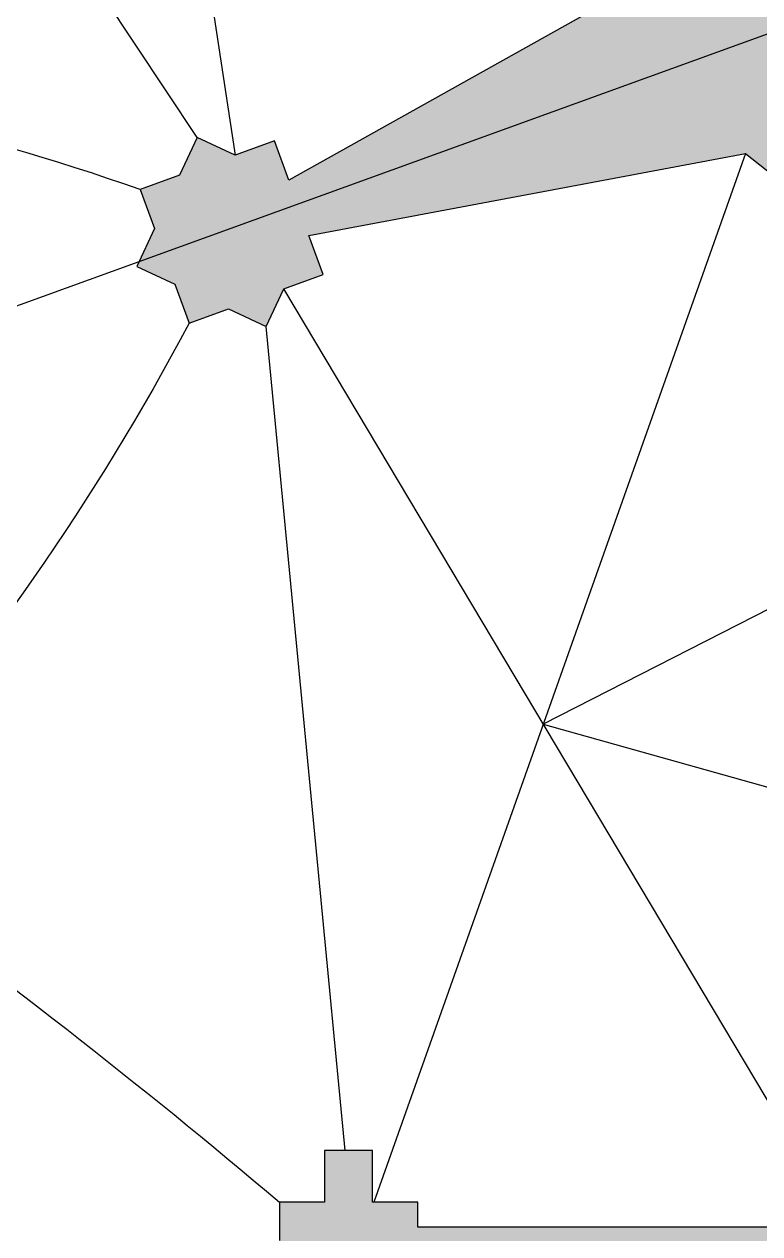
# Model space of a CAD drawing. Extents: x 309 to 370, y -277 to -28.
# Drawn here: x 352.29 to 357.47, y -258.07 to -249.56 of the extents above; entities that cross this region are included whole.
import ezdxf

# ---------------------------------------------------------------- set-up
doc = ezdxf.new("R2010")
doc.units = 0
for name, color, linetype in [('BASE_PLAN', 7, 'CONTINUOUS'), ('LINE_OF_SYMMETRY', 7, 'CONTINUOUS'), ('POCHE', 7, 'CONTINUOUS'), ('VAULT_LINES', 7, 'CONTINUOUS')]:
    doc.layers.add(name, color=color, linetype=linetype)

# ---------------------------------------------------------------- blocks, each defined once
blk = doc.blocks.new('*U58')
at = {"layer": 'POCHE', "linetype": 'CONTINUOUS', "extrusion": (0, 0, -1)}
for points in [[(-359.0383, -250.0478), (-359.0383, -248.1586), (-358.4259, -250.2699)], [(-358.4259, -250.2699), (-359.0383, -248.1586), (-358.4259, -248.3806)], [(-359.0383, -250.0478), (-359.343, -248.9927), (-359.0383, -248.1586)], [(-357.468, -250.5495), (-357.468, -248.2671), (-357.3647, -250.4675)], [(-357.3647, -250.4675), (-357.468, -248.2671), (-357.3647, -248.3067)], [(-357.468, -250.5495), (-357.8164, -248.6016), (-357.468, -248.2671)], [(-357.3647, -250.4675), (-357.3647, -248.3067), (-357.0164, -250.5329)], [(-357.0164, -250.5329), (-357.3647, -248.3067), (-357.0164, -248.44)], [(-357.0164, -250.5329), (-357.0164, -248.44), (-356.8759, -250.5593)], [(-356.8759, -250.5593), (-357.0164, -248.44), (-356.8759, -249.1298)], [(-358.3748, -250.7492), (-358.3748, -248.3991), (-357.9173, -250.906)], [(-357.9173, -250.906), (-358.3748, -248.3991), (-357.9173, -248.565)], [(-358.4259, -250.2699), (-358.4259, -248.3806), (-358.3748, -250.7492)], [(-358.3748, -250.7492), (-358.4259, -248.3806), (-358.3748, -248.3991)], [(-357.8164, -250.8259), (-357.8164, -248.6016), (-357.468, -250.5495)], [(-357.9173, -250.906), (-357.9173, -248.565), (-357.8164, -250.8259)], [(-357.8164, -250.8259), (-357.9173, -248.565), (-357.8164, -248.6016)], [(-359.343, -249.9373), (-359.343, -248.9927), (-359.0383, -250.0478)], [(-359.343, -249.9373), (-359.6478, -249.8268), (-359.343, -248.9927)], [(-356.8759, -250.5593), (-356.8759, -249.1298), (-354.2933, -251.0445)], [(-354.2933, -251.0445), (-356.8759, -249.1298), (-354.2933, -250.5748)], [(-353.5063, -251.6422), (-353.5063, -250.3552), (-353.449, -251.6629)], [(-353.449, -251.6629), (-353.5063, -250.3552), (-353.449, -250.4776)], [(-353.5063, -251.6422), (-353.7258, -250.4571), (-353.5063, -250.3552)], [(-353.9927, -251.6866), (-353.9927, -250.3996), (-353.7732, -251.5846)], [(-353.7732, -251.5846), (-353.9927, -250.3996), (-353.7732, -250.4792)], [(-354.05, -251.5641), (-354.05, -250.3788), (-353.9927, -251.6866)], [(-353.9927, -251.6866), (-354.05, -250.3788), (-353.9927, -250.3996)], [(-354.05, -251.5641), (-354.1172, -250.5627), (-354.05, -250.3788)], [(-353.449, -251.6629), (-353.449, -250.4776), (-353.3818, -251.4791)], [(-353.3818, -251.4791), (-353.449, -250.4776), (-353.3818, -250.6211)], [(-353.7258, -251.5626), (-353.7258, -250.4571), (-353.5063, -251.6422)], [(-353.7258, -251.5626), (-353.7732, -250.4792), (-353.7258, -250.4571)], [(-353.7732, -251.5846), (-353.7732, -250.4792), (-353.7258, -251.5626)], [(-354.1172, -251.4206), (-354.1172, -250.5627), (-354.05, -251.5641)], [(-354.1172, -251.4206), (-354.1508, -250.6546), (-354.1172, -250.5627)], [(-353.3482, -251.3872), (-353.3482, -250.6333), (-353.2058, -251.321)], [(-353.2058, -251.321), (-353.3482, -250.6333), (-353.2058, -250.6849)], [(-353.3818, -251.4791), (-353.3818, -250.6211), (-353.3482, -251.3872)], [(-353.3482, -251.3872), (-353.3818, -250.6211), (-353.3482, -250.6333)], [(-354.1508, -251.4085), (-354.1508, -250.6546), (-354.1172, -251.4206)], [(-354.2933, -251.3568), (-354.2933, -250.5748), (-354.1508, -251.4085)], [(-354.1508, -251.4085), (-354.2933, -250.5748), (-354.1508, -250.6546)], [(-353.2058, -250.9972), (-353.2058, -250.6849), (-353.105, -250.7215)], [(-353.2058, -251.321), (-353.2058, -250.9972), (-353.0813, -251.2632)], [(-354.2933, -251.3568), (-354.394, -251.3203), (-354.2933, -251.0445)]]:
    blk.add_solid(points, dxfattribs=at)
blk = doc.blocks.new('*U76')
at = {"layer": 'POCHE', "linetype": 'CONTINUOUS', "extrusion": (0, 0, -1)}
for points in [[(-354.7412, -257.8525), (-354.7412, -257.4881), (-354.4031, -259.0899)], [(-354.4031, -257.8525), (-354.7412, -257.4881), (-354.4031, -257.4881)], [(-354.4031, -259.0899), (-354.7412, -257.4881), (-354.4031, -258.7255)], [(-354.4031, -258.7255), (-354.7412, -257.4881), (-354.4031, -257.8525)], [(-354.4031, -258.7255), (-354.4031, -257.8525), (-354.0857, -258.7255)], [(-354.0857, -258.1206), (-354.4031, -257.8525), (-354.0857, -257.8525)], [(-354.0857, -258.7255), (-354.4031, -257.8525), (-354.0857, -258.4574)], [(-354.0857, -258.4574), (-354.4031, -257.8525), (-354.0857, -258.1206)], [(-354.7412, -258.7255), (-354.7412, -257.8525), (-354.4031, -259.0899)], [(-355.0587, -258.0287), (-355.0587, -257.8525), (-354.7412, -258.7255)], [(-354.7412, -258.7255), (-355.0587, -257.8525), (-354.7412, -257.8525)], [(-355.0587, -258.5493), (-355.0587, -258.0287), (-354.7412, -258.7255)], [(-357.8071, -258.5493), (-357.8071, -258.0287), (-355.0587, -258.5493)], [(-355.0587, -258.5493), (-357.8071, -258.0287), (-355.0587, -258.0287)]]:
    blk.add_solid(points, dxfattribs=at)

msp = doc.modelspace()

# ---------------------------------------------------------------- linework, layer by layer
at = {"layer": 'BASE_PLAN'}
for p, q in [((356.8759, -249.1298), (354.1508, -250.6546)), ((353.5063, -250.3552), (353.3818, -250.6211)), ((353.7732, -250.4792), (353.5063, -250.3552)), ((354.05, -250.3788), (353.7732, -250.4792)), ((354.1508, -250.6546), (354.05, -250.3788)), ((354.2933, -251.0445), (357.3647, -250.4675)), ((357.3647, -250.4675), (357.9173, -250.906)), ((353.3818, -250.6211), (353.105, -250.7215)), ((353.105, -250.7215), (353.2058, -250.9972)), ((353.2058, -250.9972), (353.0813, -251.2632)), ((354.394, -251.3203), (354.2933, -251.0445)), ((353.0813, -251.2632), (353.3482, -251.3872)), ((354.1172, -251.4206), (354.394, -251.3203)), ((353.3482, -251.3872), (353.449, -251.6629)), ((353.9927, -251.6866), (354.1172, -251.4206)), ((353.449, -251.6629), (353.7258, -251.5626)), ((353.7258, -251.5626), (353.9927, -251.6866)), ((354.7412, -257.4881), (354.4031, -257.4881)), ((354.4031, -257.4881), (354.4031, -257.8525)), ((354.7412, -257.8525), (354.7412, -257.4881)), ((354.4031, -257.8525), (354.0857, -257.8525)), ((354.0857, -257.8525), (354.0857, -258.1206)), ((355.0587, -257.8525), (354.7412, -257.8525)), ((355.0587, -258.0287), (355.0587, -257.8525)), ((357.8071, -258.0287), (355.0587, -258.0287))]:
    msp.add_line(p, q, dxfattribs=at)
at = {"layer": 'LINE_OF_SYMMETRY'}
msp.add_line((339.4698, -256.1694), (370.2501, -245.0086), dxfattribs=at)
at = {"layer": 'VAULT_LINES'}
for p, q in [((352.5972, -242.7088), (353.7732, -250.4792)), ((353.5063, -250.3552), (350.1944, -245.3622)), ((357.3647, -250.4675), (354.7504, -257.8525)), ((357.8071, -257.6181), (354.1172, -251.4206)), ((354.549, -257.4881), (353.9927, -251.6866)), ((359.8466, -252.4885), (355.9422, -254.4859)), ((355.9422, -254.4859), (360.0771, -255.648))]:
    msp.add_line(p, q, dxfattribs=at)
msp.add_arc((347.2283, -267.5177), 17.7947, 70.71603, 95.52097, dxfattribs=at)
at = {"layer": 'VAULT_LINES', "extrusion": (0, 0, -1)}
for centre, radius, start, end in [((-338.1523, -243.5699), 17.3057, 207.88216, 235.62045), ((-324.6868, -292.4648), 45.4127, 120.60555, 130.34381)]:
    msp.add_arc(centre, radius, start, end, dxfattribs=at)

# ---------------------------------------------------------------- block references
at = {"layer": 'POCHE'}
for name in ['*U58', '*U76']:
    msp.add_blockref(name, (0, 0), dxfattribs=at)

doc.saveas('drawing.dxf')
